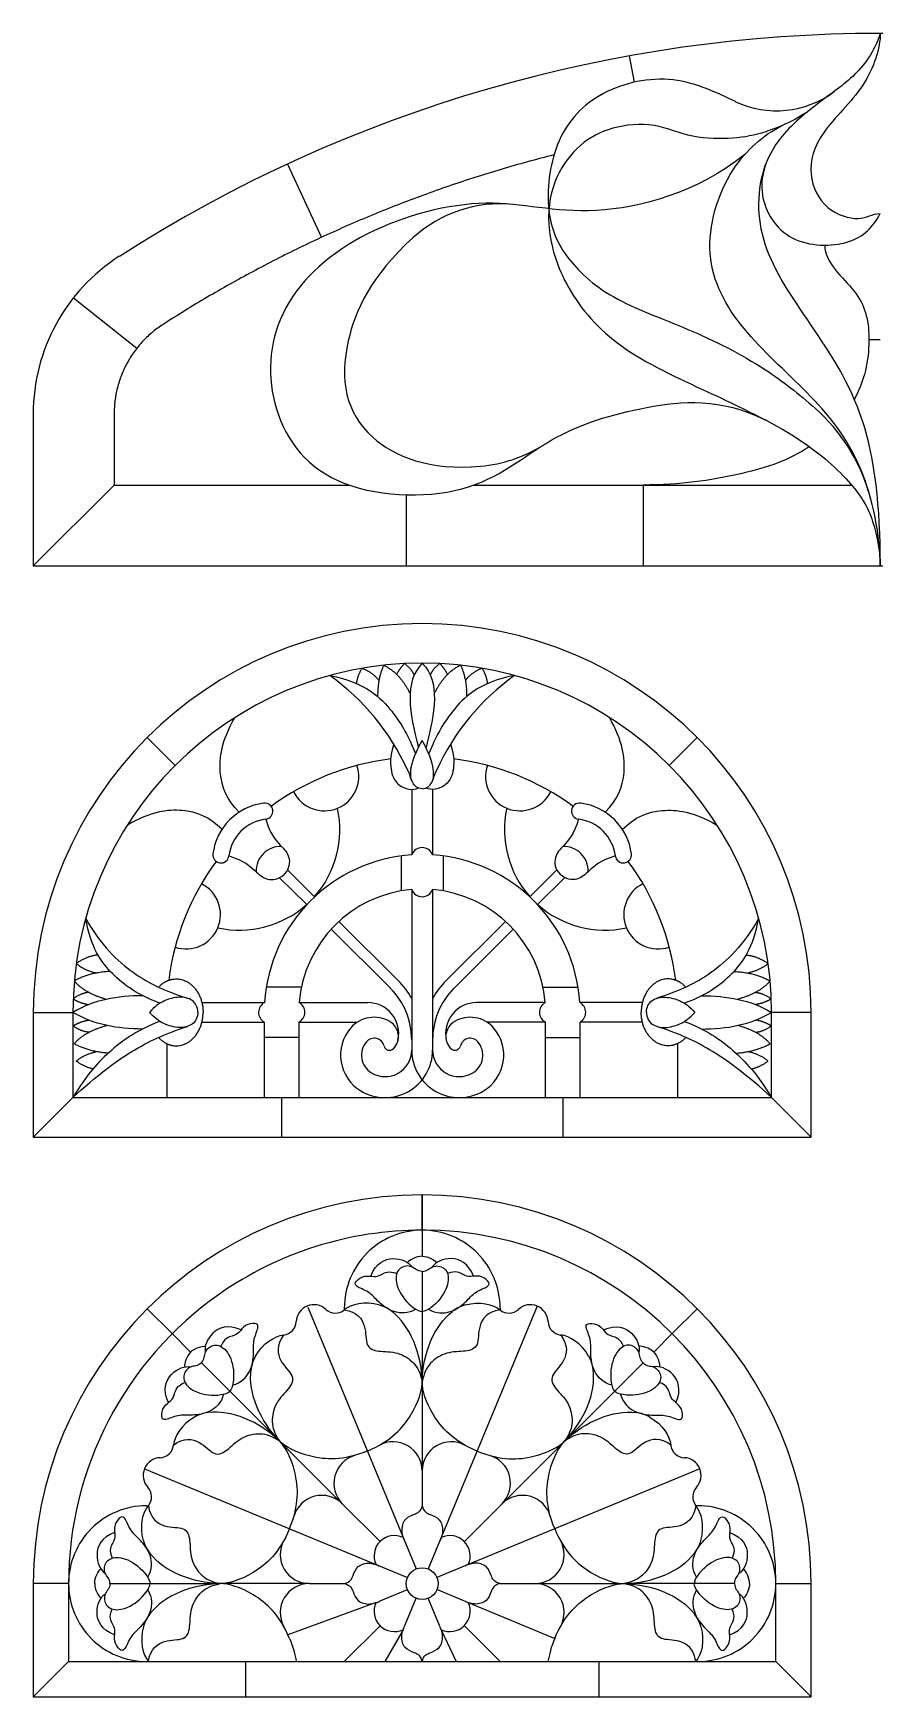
# Model space of a CAD drawing. Header units: millimetres. Extents: x -147 to 141, y -138 to 147.
# Drawn here: x -147.2 to -78.5, y 11.3 to 147.1 of the extents above; entities that cross this region are included whole.
import ezdxf

# ---------------------------------------------------------------- set-up
doc = ezdxf.new("R2010")
doc.units = ezdxf.units.MM
doc.header["$MEASUREMENT"] = 0
doc.layers.add('Layer 03', color=5, linetype='Continuous')

msp = doc.modelspace()

# ---------------------------------------------------------------- linework, layer by layer
at = {"layer": 'Layer 03'}
for p, q in [((-98.51, 145.28), (-98.12, 143.12)), ((-126.43, 136.44), (-123.65, 130.45)), ((-143.9, 125.5), (-138.71, 121.41)), ((-78.95, 122.11), (-78.02, 122.11)), ((-116.28, 85.36), (-116.28, 80.02)), ((-114.57, 85.36), (-114.57, 80.02)), ((-116.28, 77.18), (-116.28, 64.07)), ((-114.57, 77.18), (-114.57, 64.07)), ((-143.94, 67.15), (-143.94, 60.19)), ((-86.9, 60.19), (-86.9, 67.15)), ((-128.32, 66.36), (-128.32, 60.19)), ((-125.49, 66.36), (-125.49, 60.19)), ((-105.36, 60.19), (-105.36, 66.36)), ((-102.53, 60.19), (-102.53, 66.36)), ((-136.28, 64.6), (-136.28, 60.19)), ((-125.49, 65.1), (-128.32, 65.1)), ((-105.36, 65.1), (-102.53, 65.1)), ((-94.56, 60.19), (-94.56, 64.6)), ((-143.94, 60.19), (-86.9, 60.19)), ((-124.77, 43.06), (-115.92, 21.7)), ((-121.78, 43), (-121.78, 42.85)), ((-106.03, 43.16), (-114.93, 21.7)), ((-109.06, 43), (-109.06, 42.85)), ((-138.09, 29.88), (-116.63, 20.99)), ((-115.42, 29.72), (-115.42, 26.85)), ((-92.76, 29.88), (-114.22, 20.99)), ((-137.93, 26.85), (-137.78, 26.85)), ((-92.91, 26.85), (-93.07, 26.85)), ((-144.29, 20.49), (-144.29, 14.13)), ((-124.65, 20.49), (-121.78, 20.49)), ((-109.06, 20.49), (-106.2, 20.49)), ((-86.55, 14.13), (-86.55, 20.49)), ((-118.86, 17.05), (-121.78, 14.13)), ((-111.98, 17.05), (-109.06, 14.13)), ((-144.29, 14.13), (-86.55, 14.13))]:
    msp.add_line(p, q, dxfattribs=at)
for points in [[(-147.17, 116.04), (-147.17, 103.62)], [(-140.57, 116.04), (-140.57, 110.22), (-121.38, 110.22)], [(-140.57, 110.22), (-147.17, 103.62)], [(-111.2, 110.22), (-80.36, 110.22)], [(-97.37, 110.22), (-97.37, 103.62)], [(-116.72, 109.42), (-116.72, 103.62)], [(-147.17, 103.62), (-8.86, 103.62)], [(-135.59, 87.32), (-137.87, 89.6)], [(-95.26, 87.32), (-92.97, 89.6)], [(-117.14, 79.93), (-117.14, 77.07)], [(-113.71, 79.93), (-113.71, 77.07)], [(-127.06, 78.15), (-124.85, 75.95)], [(-126.42, 78.79), (-124.22, 76.58)], [(-104.43, 78.79), (-106.63, 76.58)], [(-103.79, 78.15), (-106, 75.95)], [(-122.85, 73.95), (-118.02, 69.12)], [(-122.22, 74.58), (-117.39, 69.75)], [(-108.63, 74.58), (-113.46, 69.75)], [(-107.99, 73.95), (-112.82, 69.12)], [(-133.4, 67.95), (-128.29, 67.95)], [(-125.28, 69.21), (-128.15, 69.21)], [(-125.46, 67.95), (-119.87, 67.95)], [(-105.39, 67.95), (-110.98, 67.95)], [(-105.57, 69.21), (-102.7, 69.21)], [(-97.45, 67.95), (-102.56, 67.95)], [(-147.17, 67.15), (-143.94, 67.15)], [(-147.17, 67.15), (-147.17, 56.96)], [(-83.67, 67.15), (-86.9, 67.15)], [(-83.67, 56.96), (-83.67, 67.15)], [(-133.4, 66.36), (-128.32, 66.36)], [(-125.49, 66.36), (-120.7, 66.36)], [(-105.36, 66.36), (-110.15, 66.36)], [(-97.45, 66.36), (-102.53, 66.36)], [(-143.94, 60.19), (-147.17, 56.96)], [(-126.9, 60.19), (-126.9, 56.96)], [(-103.94, 60.19), (-103.94, 56.96)], [(-86.9, 60.19), (-83.67, 56.96)], [(-147.17, 56.96), (-83.67, 56.96)], [(-115.42, 49.36), (-115.42, 52.24)], [(-115.42, 52.24), (-115.42, 49.36)], [(-115.42, 49.36), (-115.42, 47.23)], [(-115.42, 45.99), (-115.42, 36.98)], [(-135.84, 40.91), (-137.87, 42.94)], [(-95.01, 40.91), (-92.97, 42.94)], [(-135.84, 40.91), (-134.33, 39.4)], [(-95.01, 40.91), (-96.52, 39.4)], [(-133.45, 38.52), (-131.13, 36.2)], [(-97.39, 38.52), (-108.9, 27.02)], [(-115.42, 36.98), (-115.42, 29.72)], [(-131.13, 36.2), (-121.95, 27.02)], [(-121.95, 27.02), (-118.86, 23.93)], [(-111.98, 23.93), (-108.9, 27.02)], [(-144.29, 20.49), (-147.17, 20.49)], [(-147.17, 20.49), (-147.17, 11.25)], [(-140.92, 20.49), (-137.64, 20.49)], [(-137.64, 20.49), (-131.91, 20.49)], [(-124.65, 20.49), (-131.91, 20.49)], [(-106.2, 20.49), (-98.94, 20.49)], [(-93.21, 20.49), (-98.94, 20.49)], [(-89.92, 20.49), (-93.21, 20.49)], [(-86.55, 20.49), (-83.67, 20.49)], [(-83.67, 11.25), (-83.67, 20.49)], [(-118.84, 19.08), (-116.63, 20)], [(-116.84, 17.08), (-115.92, 19.29)], [(-114.01, 17.08), (-114.93, 19.29)], [(-112.01, 19.08), (-114.22, 20)], [(-119.19, 18.94), (-126.38, 16.32)], [(-111.66, 18.94), (-104.6, 16.01)], [(-116.98, 16.73), (-118.47, 14.13)], [(-113.87, 16.73), (-112.66, 14.13)], [(-144.29, 14.13), (-147.17, 11.25)], [(-129.86, 14.13), (-129.86, 11.25)], [(-100.99, 14.13), (-100.99, 11.25)], [(-86.55, 14.13), (-83.67, 11.25)], [(-147.17, 11.25), (-83.67, 11.25)]]:
    msp.add_lwpolyline(points, dxfattribs=at)
msp.add_circle((-115.42, 20.49), 1.3, dxfattribs=at)
for centre, radius, start, end in [((-78.02, 32.07), 115.04, 57.3132, 122.6868), ((-86.51, 148.69), 7.9, 244.9708, 306.7167), ((-109.03, 122.61), 10.58, 84.502, 132.2698), ((-131.9, 116.04), 15.28, 122.6868, 180), ((-93.1, 105.42), 14.76, 16.5433, 48.4692), ((-111.76, 123.46), 11.76, 275.341, 302.0066), ((-115.42, 67.15), 31.75, 0, 180), ((-115.42, 67.15), 28.52, 0, 180), ((-134.25, 78.91), 19.38, 24.5121, 54.3537), ((-96.6, 78.91), 19.38, 125.6463, 155.4879), ((-115.42, 67.15), 20.86, 97.0688, 126.2418), ((-123.41, 86.42), 2.81, 206.3608, 18.6392), ((-115.42, 67.15), 20.86, 53.7582, 82.9312), ((-107.44, 86.42), 2.81, 161.3608, 333.6392), ((-124.02, 83.58), 8.14, 18.3049, 24.512), ((-106.83, 83.58), 8.14, 155.488, 161.6951), ((-128.28, 83.58), 0.66, 277.2036, 97.2036), ((-102.57, 83.58), 0.66, 82.7964, 262.7964), ((-127.77, 79.49), 4.78, 97.2036, 172.7964), ((-127.77, 79.49), 3.46, 97.2036, 172.7964), ((-130.34, 82.06), 8.2, 318.1442, 12.4311), ((-100.51, 82.06), 8.2, 167.5689, 221.8558), ((-103.08, 79.49), 3.46, 7.2036, 82.7964), ((-103.08, 79.49), 4.78, 7.2036, 82.7964), ((-126.96, 78.69), 2.02, 88.4031, 181.5969), ((-115.42, 79.68), 0.922, 21.6868, 158.3132), ((-103.89, 78.69), 2.02, 358.4031, 91.5969), ((-115.42, 67.15), 20.86, 143.7582, 172.7825), ((-131.85, 80.01), 0.66, 172.7964, 352.7964), ((-115.42, 67.15), 12.89, 93.8087, 176.4621), ((-115.42, 67.15), 12.89, 3.5379, 86.1913), ((-99, 80.01), 0.66, 187.2036, 7.2036), ((-115.42, 67.15), 20.86, 7.2175, 36.2418), ((-134.7, 75.14), 2.81, 251.3608, 63.6392), ((-96.15, 75.14), 2.81, 116.3608, 288.6392), ((-115.42, 67.15), 10.07, 94.8796, 175.4683), ((-115.42, 77.52), 0.922, 201.6868, 338.3132), ((-115.42, 67.15), 10.07, 4.5317, 85.1204), ((-130.34, 82.06), 8.2, 257.5689, 311.8558), ((-100.51, 82.06), 8.2, 228.1442, 282.4311), ((-122.23, 64.91), 6.85, 29.6892, 45), ((-108.62, 64.91), 6.85, 135, 150.3108), ((-127.88, 67.15), 0.901, 117.1076, 241.123), ((-125.9, 67.16), 0.901, 296.859, 60.8744), ((-119.87, 65.42), 2.53, 347.8508, 90), ((-122.23, 64.91), 5.95, 0, 45), ((-108.62, 64.91), 5.95, 135, 180), ((-110.98, 65.42), 2.53, 90, 192.1492), ((-104.95, 67.16), 0.901, 119.1256, 243.141), ((-102.97, 67.15), 0.901, 298.877, 62.8924), ((-119.34, 64.21), 2.54, 59.4671, 139.1759), ((-111.5, 64.21), 2.54, 40.8241, 120.5329), ((-118.7, 63.65), 3.39, 139.1759, 239.1449), ((-118.77, 65.18), 1.41, 315.0858, 59.4671), ((-112.08, 65.18), 1.41, 120.5329, 224.9142), ((-112.15, 63.65), 3.39, 300.8551, 40.8241), ((-118.45, 64.07), 3.88, 239.1449, 360), ((-118.7, 63.65), 1.68, 139.1759, 239.1449), ((-119.34, 64.21), 0.828, 13.6437, 139.1759), ((-118.45, 64.07), 2.17, 239.1449, 360), ((-118.09, 64.51), 0.457, 193.6437, 315.0849), ((-112.4, 64.07), 3.88, 180, 300.8551), ((-112.4, 64.07), 2.17, 180, 300.8551), ((-112.75, 64.51), 0.457, 224.9151, 346.3563), ((-111.5, 64.21), 0.828, 40.8241, 166.3563), ((-112.15, 63.65), 1.68, 300.8551, 40.8241), ((-115.42, 20.49), 31.75, 0, 180), ((-115.42, 20.49), 28.87, 90, 125), ((-115.42, 43), 6.36, 90, 180.0002), ((-115.42, 43), 6.36, 359.9998, 90), ((-115.42, 20.49), 28.87, 360, 90), ((-115.42, 20.49), 28.87, 125, 180), ((-124.26, 41.82), 1.45, 47.793, 177.207), ((-122.51, 43.75), 1.16, 227.793, 308.7971), ((-119.78, 40.3), 3.07, 52.4329, 74.3852), ((-111.07, 40.3), 3.07, 105.6148, 127.5671), ((-111.07, 40.3), 3.07, 105.6148, 127.5671), ((-108.34, 43.75), 1.16, 231.2029, 312.207), ((-106.59, 41.82), 1.45, 2.793, 132.207), ((-126.86, 41.95), 1.16, 276.2029, 357.207), ((-103.99, 41.95), 1.16, 182.793, 263.7971), ((-126.35, 37.58), 3.07, 150.6148, 172.5671), ((-104.5, 37.58), 3.07, 7.4329, 29.3852), ((-132.51, 31.42), 3.07, 97.4329, 119.3852), ((-98.34, 31.42), 3.07, 60.6148, 82.5671), ((-136.88, 31.93), 1.16, 272.793, 353.7971), ((-117.79, 29.72), 2.36, 360, 119.1674), ((-113.06, 29.72), 2.36, 60.8326, 180), ((-93.97, 31.93), 1.16, 186.2029, 267.207), ((-136.75, 29.33), 1.45, 92.793, 222.207), ((-120.27, 28.69), 2.36, 105.8326, 225), ((-110.57, 28.69), 2.36, 315, 74.1674), ((-94.1, 29.33), 1.45, 317.793, 87.207), ((-138.68, 27.58), 1.16, 321.2029, 42.207), ((-123.62, 25.34), 2.36, 45, 164.1674), ((-107.23, 25.34), 2.36, 15.8326, 135), ((-92.17, 27.58), 1.16, 137.793, 218.7971), ((-137.93, 20.49), 6.36, 89.9998, 180), ((-92.91, 20.49), 6.36, 360, 90.0002), ((-135.23, 24.85), 3.07, 195.6148, 217.5671), ((-124.65, 22.86), 2.36, 150.8326, 270), ((-117.69, 22.76), 1.66, 64.6146, 205.3854), ((-113.16, 22.76), 1.66, 334.6146, 115.3854), ((-106.2, 22.86), 2.36, 270, 29.1674), ((-95.62, 24.85), 3.07, 322.4329, 344.3852), ((-137.93, 20.49), 6.36, 180, 270.0002), ((-124.65, 18.13), 2.36, 90, 209.1674), ((-106.2, 18.13), 2.36, 330.8326, 90), ((-92.91, 20.49), 6.36, 269.9998, 0), ((-135.23, 16.14), 3.07, 142.4329, 164.3852), ((-117.69, 18.23), 1.66, 154.6146, 295.3854), ((-113.16, 18.23), 1.66, 244.6146, 25.3854), ((-95.62, 16.14), 3.07, 15.6148, 37.5671)]:
    msp.add_arc(centre, radius, start, end, dxfattribs=at)
for points, degree in [([(-78.02, 147.12), (-78.54, 145.53), (-80.17, 143.4), (-83.24, 141.41), (-86.96, 138.16), (-88.3, 133.94), (-85.7, 129.7), (-80.11, 129.67), (-78.59, 131.32), (-78.02, 132.39)], 3), ([(-78.02, 147.12), (-78.02, 145.94), (-79.01, 142.66), (-83.15, 139.03), (-84.08, 135.52), (-82.54, 132.54), (-79.53, 131.68), (-78.7, 132.39), (-78.02, 132.39)], 3), ([(-84.05, 140.64), (-85.26, 139.87), (-87.57, 138.91), (-89.83, 138.49), (-93.43, 138.47), (-96.37, 139.86), (-100.04, 139.54), (-102.59, 138.14), (-104.62, 135.58), (-105.45, 131.75), (-104.08, 126.64), (-99.98, 121.52), (-92.66, 118.07), (-84.66, 114.38), (-80.18, 110.34), (-78.47, 107.51), (-78.02, 104.58), (-78.02, 103.62)], 3), ([(-89.09, 137.21), (-93, 134.08), (-102.3, 131.61), (-109.63, 134.13), (-120.54, 131.3), (-127.58, 125.03), (-128.4, 116.75), (-123.58, 109.46), (-111.09, 108.9), (-105.23, 114.38), (-97.28, 116.84), (-91.13, 117.37), (-87.36, 115.52)], 3), ([(-78.02, 103.62), (-78.02, 108.55), (-78.88, 116.16), (-83.76, 123.47), (-88.17, 129.8), (-88.09, 134.36), (-87.39, 136.39)], 3), ([(-120.78, 94), (-120.69, 94.66), (-120.33, 95.25)], 2), ([(-120.33, 95.25), (-119.5, 94.96), (-118.95, 94.25)], 2), ([(-118.56, 95.5), (-119.06, 94.48), (-119.06, 92.95)], 2), ([(-118.56, 95.5), (-117.27, 94.9), (-116.41, 93.19)], 2), ([(-117.5, 94.75), (-117.23, 95.28), (-116.86, 95.64)], 2), ([(-115.42, 95.67), (-116.92, 94.14), (-116.47, 91.65), (-115.73, 88.78)], 3), ([(-116.86, 95.64), (-116.29, 95.21), (-116.08, 94.7)], 2), ([(-115.42, 95.67), (-113.92, 94.14), (-114.37, 91.65), (-115.11, 88.78)], 3), ([(-113.98, 95.64), (-114.56, 95.21), (-114.77, 94.7)], 2), ([(-112.29, 95.5), (-113.58, 94.9), (-114.44, 93.19)], 2), ([(-113.35, 94.75), (-113.62, 95.28), (-113.98, 95.64)], 2), ([(-112.29, 95.5), (-111.79, 94.48), (-111.79, 92.95)], 2), ([(-110.52, 95.25), (-111.35, 94.96), (-111.9, 94.25)], 2), ([(-110.07, 94), (-110.16, 94.66), (-110.52, 95.25)], 2), ([(-122.96, 94.66), (-120.03, 94.08), (-117.54, 91.62), (-116.54, 89.66), (-115.96, 88.28)], 3), ([(-107.89, 94.66), (-110.82, 94.08), (-113.3, 91.62), (-114.31, 89.66), (-114.88, 88.28)], 3), ([(-130.37, 83.5), (-131.38, 84.5), (-132.21, 86.61), (-131.81, 89.28), (-130.73, 91.22)], 3), ([(-100.48, 83.5), (-99.47, 84.5), (-98.63, 86.61), (-99.04, 89.28), (-100.12, 91.22)], 3), ([(-117.75, 89.07), (-118.06, 88.04), (-118.02, 86.65), (-117.43, 85.69), (-116.48, 85.31), (-115.95, 85.36), (-115.75, 85.48)], 3), ([(-115.42, 85.42), (-115.83, 85.42), (-116.29, 85.92), (-116.43, 86.65), (-116.21, 87.95), (-115.42, 89.36)], 3), ([(-115.42, 85.42), (-115.02, 85.42), (-114.55, 85.92), (-114.42, 86.65), (-114.64, 87.95), (-115.42, 89.36)], 3), ([(-113.1, 89.07), (-112.79, 88.04), (-112.82, 86.65), (-113.42, 85.69), (-114.37, 85.31), (-114.9, 85.36), (-115.1, 85.48)], 3), ([(-131.77, 82.1), (-132.77, 83.11), (-134.88, 83.94), (-137.55, 83.54), (-139.49, 82.45)], 3), ([(-128.2, 82.92), (-127.82, 81.68), (-126.9, 80.71), (-126.17, 79.91), (-126.25, 78.87), (-126.69, 78.42)], 3), ([(-102.65, 82.92), (-103.03, 81.68), (-103.95, 80.71), (-104.68, 79.91), (-104.6, 78.87), (-104.15, 78.42)], 3), ([(-99.08, 82.1), (-98.07, 83.11), (-95.96, 83.94), (-93.29, 83.54), (-91.36, 82.45)], 3), ([(-131.19, 79.93), (-129.95, 79.55), (-128.98, 78.63), (-128.18, 77.9), (-127.14, 77.98), (-126.69, 78.42)], 3), ([(-99.65, 79.93), (-100.9, 79.55), (-101.87, 78.63), (-102.66, 77.9), (-103.7, 77.98), (-104.15, 78.42)], 3), ([(-142.89, 74.82), (-141.65, 72.62), (-139.01, 70.08), (-136.45, 68.91), (-134.58, 68.3)], 3), ([(-136.83, 67.9), (-138.6, 68.55), (-140.89, 70.14), (-142.46, 72.43), (-142.89, 74.82)], 3), ([(-87.95, 74.82), (-89.2, 72.62), (-91.83, 70.08), (-94.39, 68.91), (-96.27, 68.3)], 3), ([(-94.02, 67.9), (-92.25, 68.55), (-89.96, 70.14), (-88.39, 72.43), (-87.95, 74.82)], 3), ([(-141.89, 71.83), (-142.78, 71.77), (-143.66, 71.14)], 2), ([(-143.66, 71.14), (-143.02, 70.59), (-142.02, 70.36)], 2), ([(-88.96, 71.83), (-88.07, 71.77), (-87.18, 71.14)], 2), ([(-87.18, 71.14), (-87.83, 70.59), (-88.82, 70.36)], 2), ([(-140.88, 70.49), (-142.55, 70.42), (-143.83, 69.72)], 2), ([(-143.83, 69.72), (-143.04, 68.75), (-141.19, 68.22)], 2), ([(-89.97, 70.49), (-88.3, 70.42), (-87.02, 69.72)], 2), ([(-87.02, 69.72), (-87.8, 68.75), (-89.66, 68.22)], 2), ([(-138.25, 68.51), (-140.25, 68.51), (-142.28, 68.17), (-143.94, 67.15)], 3), ([(-142.62, 68.78), (-143.25, 68.74), (-143.92, 68.25)], 2), ([(-143.92, 68.25), (-143.35, 67.9), (-142.65, 67.79)], 2), ([(-133.74, 67.15), (-133.74, 67.58), (-134.1, 68.23), (-135.24, 68.49), (-136.54, 68.13), (-137.27, 67.64), (-137.69, 67.15)], 3), ([(-97.11, 67.15), (-97.11, 67.58), (-96.75, 68.23), (-95.61, 68.49), (-94.31, 68.13), (-93.58, 67.64), (-93.16, 67.15)], 3), ([(-92.6, 68.51), (-90.6, 68.51), (-88.57, 68.17), (-86.9, 67.15)], 3), ([(-88.22, 68.78), (-87.59, 68.74), (-86.93, 68.25)], 2), ([(-86.93, 68.25), (-87.49, 67.9), (-88.2, 67.79)], 2), ([(-138.25, 65.79), (-140.25, 65.79), (-142.28, 66.14), (-143.94, 67.15)], 3), ([(-133.74, 67.15), (-133.74, 66.73), (-134.1, 66.08), (-135.24, 65.81), (-136.54, 66.17), (-137.27, 66.67), (-137.69, 67.15)], 3), ([(-97.11, 67.15), (-97.11, 66.73), (-96.75, 66.08), (-95.61, 65.81), (-94.31, 66.17), (-93.58, 66.67), (-93.16, 67.15)], 3), ([(-92.6, 65.79), (-90.6, 65.79), (-88.57, 66.14), (-86.9, 67.15)], 3), ([(-136.83, 66.41), (-138.6, 65.76), (-140.89, 64.16), (-142.79, 62.1), (-143.94, 60.19)], 3), ([(-143.94, 60.19), (-142.06, 61.94), (-139.01, 64.22), (-136.45, 65.39), (-134.58, 66)], 3), ([(-143.92, 66.05), (-143.35, 66.4), (-142.65, 66.52)], 2), ([(-142.62, 65.53), (-143.25, 65.56), (-143.92, 66.05)], 2), ([(-143.83, 64.58), (-143.04, 65.55), (-141.19, 66.08)], 2), ([(-86.9, 60.19), (-88.78, 61.94), (-91.83, 64.22), (-94.39, 65.39), (-96.27, 66)], 3), ([(-94.02, 66.41), (-92.25, 65.76), (-89.96, 64.16), (-88.06, 62.1), (-86.9, 60.19)], 3), ([(-87.02, 64.58), (-87.8, 65.55), (-89.66, 66.08)], 2), ([(-88.22, 65.53), (-87.59, 65.56), (-86.93, 66.05)], 2), ([(-86.93, 66.05), (-87.49, 66.4), (-88.2, 66.52)], 2), ([(-141.04, 63.82), (-142.62, 63.92), (-143.83, 64.58)], 2), ([(-143.66, 63.17), (-143.02, 63.72), (-142.02, 63.94)], 2), ([(-89.8, 63.82), (-88.23, 63.92), (-87.02, 64.58)], 2), ([(-87.18, 63.17), (-87.83, 63.72), (-88.82, 63.94)], 2), ([(-142.3, 62.53), (-142.98, 62.68), (-143.66, 63.17)], 2), ([(-88.55, 62.53), (-87.86, 62.68), (-87.18, 63.17)], 2), ([(-119.61, 45.6), (-119.2, 46.7), (-117.75, 47.35), (-116.52, 46.76), (-116.25, 46.36)], 3), ([(-115.42, 45.99), (-115.84, 45.99), (-116.18, 46.52), (-117.31, 46.41), (-117.73, 45.37), (-117.07, 43.71), (-115.81, 42.71), (-115.42, 42.71)], 3), ([(-115.42, 47.23), (-115.92, 47.23), (-116.43, 46.93), (-116.63, 46.72)], 3), ([(-115.42, 47.23), (-114.93, 47.23), (-114.41, 46.93), (-114.22, 46.72)], 3), ([(-115.42, 45.99), (-115.01, 45.99), (-114.67, 46.52), (-113.54, 46.41), (-113.12, 45.37), (-113.78, 43.71), (-115.04, 42.71), (-115.42, 42.71)], 3), ([(-111.24, 45.6), (-111.65, 46.7), (-113.1, 47.35), (-114.32, 46.76), (-114.6, 46.36)], 3), ([(-115.94, 42.9), (-116.58, 42.52), (-117.83, 42.57), (-119.02, 43.5), (-119.74, 44.37), (-120.95, 44.76), (-120.9, 45.18), (-120.14, 45.71), (-119.28, 45.52), (-118.86, 45.67), (-118.16, 46.1), (-117.5, 45.81)], 3), ([(-114.91, 42.9), (-114.27, 42.52), (-113.02, 42.57), (-111.82, 43.5), (-111.11, 44.37), (-109.9, 44.76), (-109.95, 45.18), (-110.7, 45.71), (-111.56, 45.52), (-111.99, 45.67), (-112.69, 46.1), (-113.35, 45.81)], 3), ([(-118.95, 43.25), (-120.11, 43.58), (-121.22, 43.31), (-121.78, 42.85)], 3), ([(-111.89, 43.25), (-110.74, 43.58), (-109.63, 43.31), (-109.06, 42.85)], 3), ([(-121.78, 42.85), (-120.74, 42.69), (-119.91, 41.54), (-120.12, 39.8), (-119.04, 39.41), (-117.41, 39.47), (-115.97, 38.54), (-115.58, 37.7), (-115.42, 36.98)], 3), ([(-115.42, 36.98), (-115.48, 39.26), (-116.38, 41.55), (-117.91, 42.73)], 3), ([(-109.06, 42.85), (-110.11, 42.69), (-110.94, 41.54), (-110.73, 39.8), (-111.81, 39.41), (-113.44, 39.47), (-114.88, 38.54), (-115.27, 37.7), (-115.42, 36.98)], 3), ([(-115.42, 36.98), (-115.37, 39.26), (-114.47, 41.55), (-112.94, 42.73)], 3), ([(-130.21, 41.21), (-131.29, 41.7), (-132.77, 41.13), (-133.22, 39.84), (-133.13, 39.37)], 3), ([(-130.9, 36.7), (-130.18, 36.89), (-129.34, 37.81), (-129.14, 39.3), (-129.25, 40.43), (-128.68, 41.56), (-129.01, 41.82), (-129.91, 41.66), (-130.39, 40.92), (-130.8, 40.73), (-131.6, 40.54), (-131.86, 39.86)], 3), ([(-129.02, 39.08), (-128.43, 40.13), (-127.46, 40.72), (-126.74, 40.8)], 3), ([(-126.74, 40.8), (-127.36, 39.95), (-127.14, 38.55), (-125.75, 37.46), (-126.24, 36.42), (-127.44, 35.32), (-127.8, 33.64), (-127.49, 32.77), (-127.08, 32.15)], 3), ([(-104.11, 40.8), (-103.48, 39.95), (-103.71, 38.55), (-105.09, 37.46), (-104.61, 36.42), (-103.4, 35.32), (-103.05, 33.64), (-103.36, 32.77), (-103.77, 32.15)], 3), ([(-101.83, 39.08), (-102.42, 40.13), (-103.39, 40.72), (-104.11, 40.8)], 3), ([(-99.95, 36.7), (-100.67, 36.89), (-101.51, 37.81), (-101.7, 39.3), (-101.6, 40.43), (-102.17, 41.56), (-101.84, 41.82), (-100.93, 41.66), (-100.45, 40.92), (-100.05, 40.73), (-99.25, 40.54), (-98.99, 39.86)], 3), ([(-100.63, 41.21), (-99.56, 41.7), (-98.08, 41.13), (-97.63, 39.84), (-97.72, 39.37)], 3), ([(-134.33, 39.4), (-133.98, 39.75), (-133.4, 39.9), (-133.11, 39.89)], 3), ([(-133.45, 38.52), (-133.16, 38.82), (-133.29, 39.43), (-132.42, 40.15), (-131.38, 39.71), (-130.67, 38.07), (-130.86, 36.47), (-131.13, 36.2)], 3), ([(-97.39, 38.52), (-97.69, 38.82), (-97.56, 39.43), (-98.43, 40.15), (-99.47, 39.71), (-100.17, 38.07), (-99.99, 36.47), (-99.72, 36.2)], 3), ([(-96.52, 39.4), (-96.87, 39.75), (-97.45, 39.9), (-97.73, 39.89)], 3), ([(-136.14, 35.28), (-136.63, 36.36), (-136.06, 37.84), (-134.77, 38.29), (-134.3, 38.2)], 3), ([(-133.45, 38.52), (-133.75, 38.23), (-134.36, 38.36), (-135.08, 37.49), (-134.64, 36.45), (-133, 35.74), (-131.4, 35.93), (-131.13, 36.2)], 3), ([(-134.33, 39.4), (-134.68, 39.05), (-134.83, 38.47), (-134.82, 38.18)], 3), ([(-97.39, 38.52), (-97.1, 38.23), (-96.48, 38.36), (-95.76, 37.49), (-96.2, 36.45), (-97.85, 35.74), (-99.45, 35.93), (-99.72, 36.2)], 3), ([(-94.71, 35.28), (-94.22, 36.36), (-94.79, 37.84), (-96.07, 38.29), (-96.55, 38.2)], 3), ([(-96.52, 39.4), (-96.17, 39.05), (-96.02, 38.47), (-96.03, 38.18)], 3), ([(-131.63, 35.97), (-131.82, 35.25), (-132.74, 34.41), (-134.23, 34.21), (-135.36, 34.32), (-136.49, 33.75), (-136.75, 34.08), (-136.59, 34.98), (-135.85, 35.46), (-135.66, 35.87), (-135.46, 36.67), (-134.79, 36.93)], 3), ([(-127.08, 32.15), (-128.66, 33.81), (-129.64, 36.06), (-129.39, 37.97)], 3), ([(-119.91, 31.32), (-117.93, 32.13), (-116.01, 34.36), (-115.42, 36.27), (-115.42, 36.98)], 3), ([(-110.94, 31.32), (-112.91, 32.13), (-114.83, 34.36), (-115.42, 36.27), (-115.42, 36.98)], 3), ([(-103.77, 32.15), (-102.19, 33.81), (-101.21, 36.06), (-101.46, 37.97)], 3), ([(-99.22, 35.97), (-99.03, 35.25), (-98.11, 34.41), (-96.61, 34.21), (-95.49, 34.32), (-94.36, 33.75), (-94.1, 34.08), (-94.26, 34.98), (-94.99, 35.46), (-95.19, 35.87), (-95.38, 36.67), (-96.06, 36.93)], 3), ([(-134.01, 34.09), (-135.06, 33.5), (-135.65, 32.53), (-135.73, 31.81)], 3), ([(-127.08, 32.15), (-128.74, 33.73), (-130.99, 34.71), (-132.9, 34.46)], 3), ([(-103.77, 32.15), (-102.11, 33.73), (-99.86, 34.71), (-97.94, 34.46)], 3), ([(-96.84, 34.09), (-95.79, 33.5), (-95.2, 32.53), (-95.12, 31.81)], 3), ([(-135.73, 31.81), (-134.88, 32.43), (-133.48, 32.21), (-132.39, 30.82), (-131.35, 31.31), (-130.25, 32.51), (-128.57, 32.87), (-127.7, 32.56), (-127.08, 32.15)], 3), ([(-95.12, 31.81), (-95.97, 32.43), (-97.37, 32.21), (-98.46, 30.82), (-99.5, 31.31), (-100.6, 32.51), (-102.28, 32.87), (-103.15, 32.56), (-103.77, 32.15)], 3), ([(-119.91, 31.32), (-121.88, 30.5), (-124.81, 30.71), (-126.58, 31.65), (-127.08, 32.15)], 3), ([(-126.25, 24.98), (-125.43, 26.95), (-125.64, 29.88), (-126.58, 31.65), (-127.08, 32.15)], 3), ([(-110.94, 31.32), (-108.97, 30.5), (-106.04, 30.71), (-104.27, 31.65), (-103.77, 32.15)], 3), ([(-104.6, 24.98), (-105.42, 26.95), (-105.2, 29.88), (-104.27, 31.65), (-103.77, 32.15)], 3), ([(-137.83, 21.01), (-137.45, 21.65), (-137.5, 22.9), (-138.43, 24.09), (-139.3, 24.81), (-139.69, 26.02), (-140.11, 25.97), (-140.64, 25.21), (-140.45, 24.35), (-140.6, 23.93), (-141.03, 23.23), (-140.74, 22.57)], 3), ([(-138.18, 24.02), (-138.51, 25.18), (-138.24, 26.29), (-137.78, 26.85)], 3), ([(-137.78, 26.85), (-137.62, 25.81), (-136.47, 24.98), (-134.73, 25.19), (-134.33, 24.11), (-134.4, 22.48), (-133.47, 21.04), (-132.63, 20.65), (-131.91, 20.49)], 3), ([(-93.07, 26.85), (-93.23, 25.81), (-94.38, 24.98), (-96.12, 25.19), (-96.51, 24.11), (-96.44, 22.48), (-97.38, 21.04), (-98.21, 20.65), (-98.94, 20.49)], 3), ([(-93.02, 21.01), (-93.4, 21.65), (-93.34, 22.9), (-92.42, 24.09), (-91.55, 24.81), (-91.15, 26.02), (-90.74, 25.97), (-90.21, 25.21), (-90.39, 24.35), (-90.24, 23.93), (-89.81, 23.23), (-90.11, 22.57)], 3), ([(-92.67, 24.02), (-92.34, 25.18), (-92.61, 26.29), (-93.07, 26.85)], 3), ([(-140.53, 24.68), (-141.63, 24.27), (-142.28, 22.82), (-141.69, 21.59), (-141.29, 21.32)], 3), ([(-126.25, 24.98), (-127.06, 23), (-129.29, 21.08), (-131.2, 20.49), (-131.91, 20.49)], 3), ([(-104.6, 24.98), (-103.79, 23), (-101.56, 21.08), (-99.65, 20.49), (-98.94, 20.49)], 3), ([(-90.32, 24.68), (-89.21, 24.27), (-88.57, 22.82), (-89.16, 21.59), (-89.56, 21.32)], 3), ([(-140.92, 20.49), (-140.92, 20.91), (-141.45, 21.25), (-141.34, 22.38), (-140.3, 22.8), (-138.64, 22.14), (-137.64, 20.88), (-137.64, 20.49)], 3), ([(-131.91, 20.49), (-134.19, 20.55), (-136.48, 21.45), (-137.66, 22.98)], 3), ([(-98.94, 20.49), (-96.65, 20.55), (-94.37, 21.45), (-93.19, 22.98)], 3), ([(-89.92, 20.49), (-89.92, 20.91), (-89.4, 21.25), (-89.5, 22.38), (-90.55, 22.8), (-92.21, 22.14), (-93.21, 20.88), (-93.21, 20.49)], 3), ([(-142.16, 20.49), (-142.16, 20.99), (-141.86, 21.5), (-141.65, 21.7)], 3), ([(-142.16, 20.49), (-142.16, 20), (-141.86, 19.49), (-141.65, 19.29)], 3), ([(-140.92, 20.49), (-140.92, 20.08), (-141.45, 19.74), (-141.34, 18.61), (-140.3, 18.19), (-138.64, 18.85), (-137.64, 20.11), (-137.64, 20.49)], 3), ([(-137.78, 14.13), (-137.62, 15.18), (-136.47, 16.01), (-134.73, 15.8), (-134.33, 16.88), (-134.4, 18.51), (-133.47, 19.95), (-132.63, 20.34), (-131.91, 20.49)], 3), ([(-131.91, 20.49), (-134.19, 20.44), (-136.48, 19.54), (-137.66, 18.01)], 3), ([(-126.25, 16.01), (-127.06, 17.98), (-129.29, 19.91), (-131.2, 20.49), (-131.91, 20.49)], 3), ([(-104.6, 16.01), (-103.79, 17.98), (-101.56, 19.91), (-99.65, 20.49), (-98.94, 20.49)], 3), ([(-93.07, 14.13), (-93.23, 15.18), (-94.38, 16.01), (-96.12, 15.8), (-96.51, 16.88), (-96.44, 18.51), (-97.38, 19.95), (-98.21, 20.34), (-98.94, 20.49)], 3), ([(-98.94, 20.49), (-96.65, 20.44), (-94.37, 19.54), (-93.19, 18.01)], 3), ([(-89.92, 20.49), (-89.92, 20.08), (-89.4, 19.74), (-89.5, 18.61), (-90.55, 18.19), (-92.21, 18.85), (-93.21, 20.11), (-93.21, 20.49)], 3), ([(-88.69, 20.49), (-88.69, 20.99), (-88.99, 21.5), (-89.2, 21.7)], 3), ([(-88.69, 20.49), (-88.69, 20), (-88.99, 19.49), (-89.2, 19.29)], 3), ([(-140.53, 16.31), (-141.63, 16.72), (-142.28, 18.17), (-141.69, 19.39), (-141.29, 19.67)], 3), ([(-137.83, 19.98), (-137.45, 19.34), (-137.5, 18.09), (-138.43, 16.89), (-139.3, 16.18), (-139.69, 14.97), (-140.11, 15.02), (-140.64, 15.77), (-140.45, 16.63), (-140.6, 17.06), (-141.03, 17.76), (-140.74, 18.42)], 3), ([(-93.02, 19.98), (-93.4, 19.34), (-93.34, 18.09), (-92.42, 16.89), (-91.55, 16.18), (-91.15, 14.97), (-90.74, 15.02), (-90.21, 15.77), (-90.39, 16.63), (-90.24, 17.06), (-89.81, 17.76), (-90.11, 18.42)], 3), ([(-90.32, 16.31), (-89.21, 16.72), (-88.57, 18.17), (-89.16, 19.39), (-89.56, 19.67)], 3), ([(-138.18, 16.96), (-138.51, 15.81), (-138.24, 14.7), (-137.78, 14.13)], 3), ([(-92.67, 16.96), (-92.34, 15.81), (-92.61, 14.7), (-93.07, 14.13)], 3), ([(-126.25, 16.01), (-125.96, 15.33), (-125.79, 14.7), (-125.7, 14.13)], 3), ([(-104.6, 16.01), (-104.89, 15.33), (-105.06, 14.7), (-105.15, 14.13)], 3)]:
    msp.add_open_spline(points, degree=degree, dxfattribs=at)
for points, knots in [([(-89.85, 141.54), (-89.86, 141.55), (-91.17, 142.16), (-94.79, 144), (-101.07, 142.61), (-104.71, 138.71), (-105.5, 132.62), (-103.99, 128.89), (-100.23, 125.38), (-93.72, 123.08), (-87.98, 120.25), (-84.67, 117.68), (-83.31, 116.47)], [11.78178, 11.78178, 11.78178, 11.78178, 11.83248, 17.74872, 23.66496, 29.5812, 35.49744, 41.41368, 47.329919, 53.246159, 59.162399, 63.171184, 63.171184, 63.171184, 63.171184]), ([(-78.02, 103.62), (-78.02, 105.98), (-79.17, 112.27), (-83.86, 117.9), (-89.55, 122.83), (-92.82, 128.81), (-90.73, 136.05), (-87.56, 138.82), (-86.05, 139.58)], [0, 0, 0, 0, 8.36858, 16.73716, 25.105741, 33.474321, 41.842901, 48.638694, 48.638694, 48.638694, 48.638694]), ([(-116.15, 130.44), (-119.6, 127.3), (-122.55, 120.9), (-121.3, 114.01), (-114.82, 111.37), (-110.66, 111.76)], [2.929168, 2.929168, 2.929168, 2.929168, 13.568263, 27.136525, 37.943466, 37.943466, 37.943466, 37.943466]), ([(-82.56, 129.82), (-82.56, 128.34), (-79.55, 126.07), (-78.68, 122.58), (-79.19, 118.96), (-80.11, 117.27), (-80.14, 117.22)], [0, 0, 0, 0, 6.083574, 12.167148, 18.250723, 18.426626, 18.426626, 18.426626, 18.426626]), ([(-83.8, 113.36), (-83.91, 113.29), (-85.65, 112.15), (-89.34, 110.99), (-94.32, 110.22), (-97.37, 110.22)], [23.955442, 23.955442, 23.955442, 23.955442, 24.334297, 30.417871, 36.501445, 36.501445, 36.501445, 36.501445]), ([(-115.42, 26.85), (-115.55, 26.35), (-116.06, 26.13), (-116.9, 25.85), (-117.16, 24.93), (-116.99, 24.26), (-116.91, 24.09), (-116.84, 23.91)], [0, 0, 0, 0, 2, 4, 6, 7, 8, 8, 8, 8]), ([(-115.42, 26.85), (-115.29, 26.35), (-114.79, 26.13), (-113.95, 25.85), (-113.68, 24.93), (-113.86, 24.26), (-113.93, 24.09), (-114.01, 23.91)], [0, 0, 0, 0, 2, 4, 6, 7, 8, 8, 8, 8]), ([(-121.78, 20.49), (-121.28, 20.62), (-121.06, 21.13), (-120.78, 21.97), (-119.86, 22.23), (-119.19, 22.06), (-119.02, 21.98), (-118.84, 21.91)], [0, 0, 0, 0, 2, 4, 6, 7, 8, 8, 8, 8]), ([(-109.06, 20.49), (-109.57, 20.62), (-109.79, 21.13), (-110.07, 21.97), (-110.98, 22.23), (-111.65, 22.06), (-111.83, 21.98), (-112.01, 21.91)], [0, 0, 0, 0, 2, 4, 6, 7, 8, 8, 8, 8]), ([(-121.78, 20.49), (-121.28, 20.36), (-121.06, 19.86), (-120.78, 19.02), (-119.86, 18.75), (-119.19, 18.93), (-119.02, 19), (-118.84, 19.08)], [0, 0, 0, 0, 2, 4, 6, 7, 8, 8, 8, 8]), ([(-109.06, 20.49), (-109.57, 20.36), (-109.79, 19.86), (-110.07, 19.02), (-110.98, 18.75), (-111.65, 18.93), (-111.83, 19), (-112.01, 19.08)], [0, 0, 0, 0, 2, 4, 6, 7, 8, 8, 8, 8]), ([(-115.42, 14.13), (-115.55, 14.64), (-116.06, 14.86), (-116.9, 15.14), (-117.16, 16.05), (-116.99, 16.72), (-116.91, 16.9), (-116.84, 17.08)], [0, 0, 0, 0, 2, 4, 6, 7, 8, 8, 8, 8]), ([(-115.42, 14.13), (-115.29, 14.64), (-114.79, 14.86), (-113.95, 15.14), (-113.68, 16.05), (-113.86, 16.72), (-113.93, 16.9), (-114.01, 17.08)], [0, 0, 0, 0, 2, 4, 6, 7, 8, 8, 8, 8])]:
    msp.add_open_spline(points, degree=3, knots=knots, dxfattribs=at)
for points, weights in [([(-104.66, 137.19), (-121.75, 132.86), (-136.58, 123.34)], [0.935146433802, 0.954501319955, 1]), ([(-136.58, 123.34), (-140.57, 120.78), (-140.57, 116.04)], [1, 0.877509746879, 1])]:
    msp.add_rational_spline(points, weights, degree=2, dxfattribs=at)
for points in [[(-136.94, 69.21), (-136.32, 69.88), (-135.5, 69.88), (-133.31, 69.88), (-133.31, 67.15)], [(-93.9, 69.21), (-94.52, 69.88), (-95.35, 69.88), (-97.54, 69.88), (-97.54, 67.15)], [(-136.94, 65.1), (-136.32, 64.42), (-135.5, 64.42), (-133.31, 64.42), (-133.31, 67.15)], [(-93.9, 65.1), (-94.52, 64.42), (-95.35, 64.42), (-97.54, 64.42), (-97.54, 67.15)]]:
    msp.add_rational_spline(points, [0.85447933775, 0.865198210113, 1, 0.707106781187, 1], degree=2, knots=[5.560239, 5.560239, 5.560239, 6.283185, 6.283185, 7.853982, 7.853982, 7.853982], dxfattribs=at)

doc.saveas('drawing.dxf')
